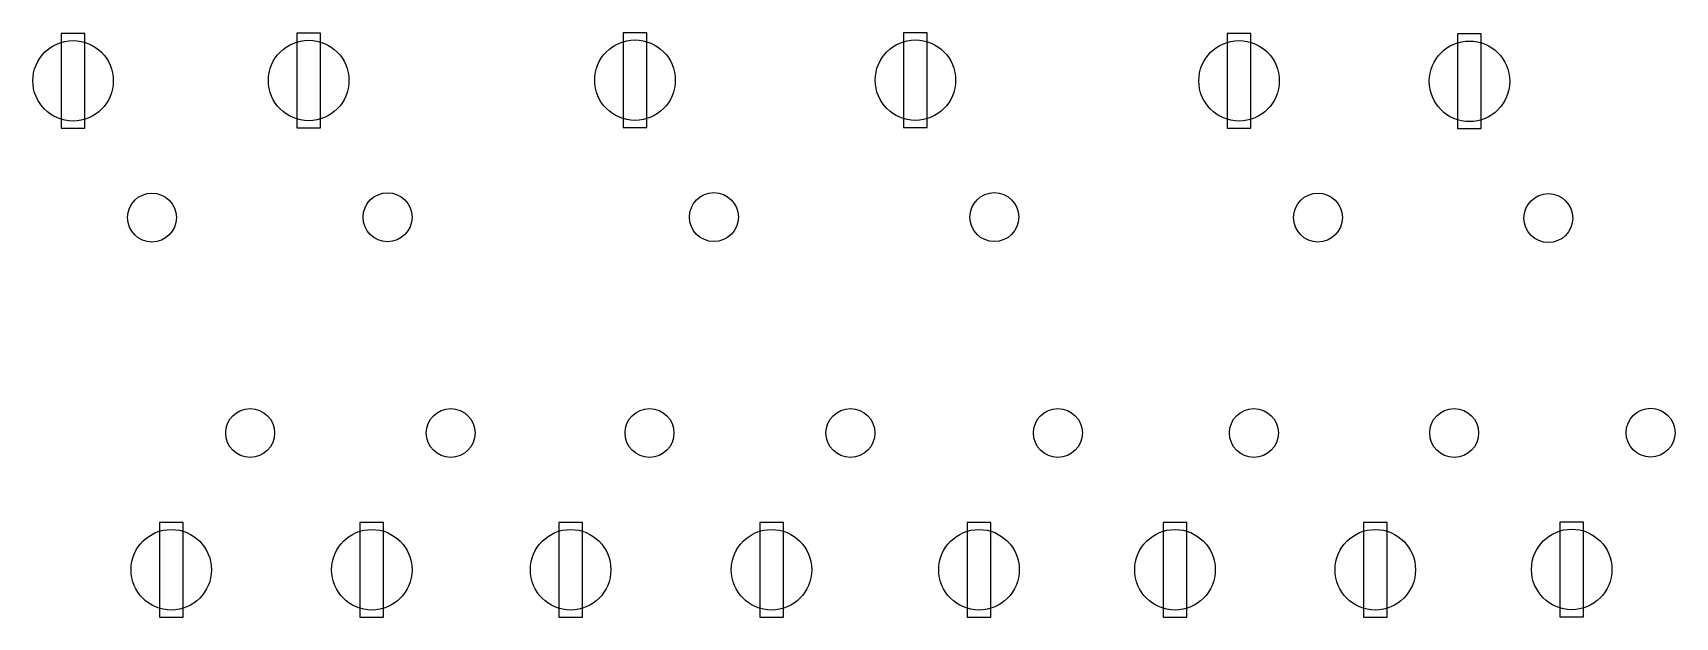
# Model space of a CAD drawing. Header units: millimetres. Extents: x 0 to 104, y 0 to 37.
import ezdxf

# ---------------------------------------------------------------- set-up
doc = ezdxf.new("R2010")
doc.units = ezdxf.units.MM
for name, color, linetype, lineweight, true_color in [('center', 214, 'Continuous', 25, 0x800080), ('center_bottom', 6, 'Continuous', 25, 0xff00ff), ('center_screw', 14, 'Continuous', 25, 0x800000), ('slits', 7, 'Continuous', 25, 0x000000), ('slits_bottom', 252, 'Continuous', 25, 0xa0a0a4)]:
    doc.layers.add(name, color=color, linetype=linetype, lineweight=lineweight, true_color=true_color)

msp = doc.modelspace()

# ---------------------------------------------------------------- linework, layer by layer
at = {"layer": 'center'}
for centre in [(2.55, 33.97), (17.48, 33.99), (38.16, 34.01), (55.93, 34.01), (76.44, 33.97), (91.04, 33.94)]:
    msp.add_circle(centre, 2.55, dxfattribs=at)
at = {"layer": 'center_bottom'}
for centre in [(8.77, 3.01), (21.48, 3.01), (34.08, 3.01), (46.81, 3.01), (59.96, 3.01), (72.38, 3.01), (85.07, 3.01), (97.52, 3.03)]:
    msp.add_circle(centre, 2.55, dxfattribs=at)
at = {"layer": 'center_screw'}
for centre in [(7.55, 25.31), (22.48, 25.33), (43.16, 25.34), (60.93, 25.34), (81.44, 25.31), (96.04, 25.28), (13.77, 11.67), (26.48, 11.67), (39.08, 11.67), (51.81, 11.67), (64.96, 11.67), (77.38, 11.67), (90.07, 11.67), (102.52, 11.69)]:
    msp.add_circle(centre, 1.55, dxfattribs=at)
at = {"layer": 'slits'}
for p, q in [((3.3, 36.97), (1.8, 36.97)), ((1.8, 36.97), (1.8, 30.97)), ((3.3, 30.97), (3.3, 36.97)), ((18.23, 36.99), (16.73, 36.99)), ((16.73, 36.99), (16.73, 30.99)), ((18.23, 30.99), (18.23, 36.99)), ((38.91, 37.01), (37.41, 37.01)), ((37.41, 37.01), (37.41, 31.01)), ((38.91, 31.01), (38.91, 37.01)), ((56.68, 37.01), (55.18, 37.01)), ((55.18, 37.01), (55.18, 31.01)), ((56.68, 31.01), (56.68, 37.01)), ((77.19, 36.97), (75.69, 36.97)), ((75.69, 36.97), (75.69, 30.97)), ((77.19, 30.97), (77.19, 36.97)), ((91.79, 36.94), (90.29, 36.94)), ((90.29, 36.94), (90.29, 30.94)), ((91.79, 30.94), (91.79, 36.94)), ((1.8, 30.97), (3.3, 30.97)), ((16.73, 30.99), (18.23, 30.99)), ((37.41, 31.01), (38.91, 31.01)), ((55.18, 31.01), (56.68, 31.01)), ((75.69, 30.97), (77.19, 30.97)), ((90.29, 30.94), (91.79, 30.94))]:
    msp.add_line(p, q, dxfattribs=at)
at = {"layer": 'slits_bottom'}
for p, q in [((9.52, 6.01), (8.02, 6.01)), ((8.02, 6.01), (8.02, 0.01)), ((9.52, 0.01), (9.52, 6.01)), ((22.23, 6.01), (20.73, 6.01)), ((20.73, 6.01), (20.73, 0.01)), ((22.23, 0.01), (22.23, 6.01)), ((34.83, 6.01), (33.33, 6.01)), ((33.33, 6.01), (33.33, 0.01)), ((34.83, 0.01), (34.83, 6.01)), ((47.56, 6.01), (46.06, 6.01)), ((46.06, 6.01), (46.06, 0.01)), ((47.56, 0.01), (47.56, 6.01)), ((60.71, 6.01), (59.21, 6.01)), ((59.21, 6.01), (59.21, 0.01)), ((60.71, 0.01), (60.71, 6.01)), ((73.13, 6.01), (71.63, 6.01)), ((71.63, 6.01), (71.63, 0.01)), ((73.13, 0.01), (73.13, 6.01)), ((85.82, 6.01), (84.32, 6.01)), ((84.32, 6.01), (84.32, 0.01)), ((85.82, 0.01), (85.82, 6.01)), ((98.27, 6.03), (96.77, 6.03)), ((96.77, 6.03), (96.77, 0.03)), ((98.27, 0.03), (98.27, 6.03)), ((8.02, 0.01), (9.52, 0.01)), ((20.73, 0.01), (22.23, 0.01)), ((33.33, 0.01), (34.83, 0.01)), ((46.06, 0.01), (47.56, 0.01)), ((59.21, 0.01), (60.71, 0.01)), ((71.63, 0.01), (73.13, 0.01)), ((84.32, 0.01), (85.82, 0.01)), ((96.77, 0.03), (98.27, 0.03))]:
    msp.add_line(p, q, dxfattribs=at)

doc.saveas('drawing.dxf')
